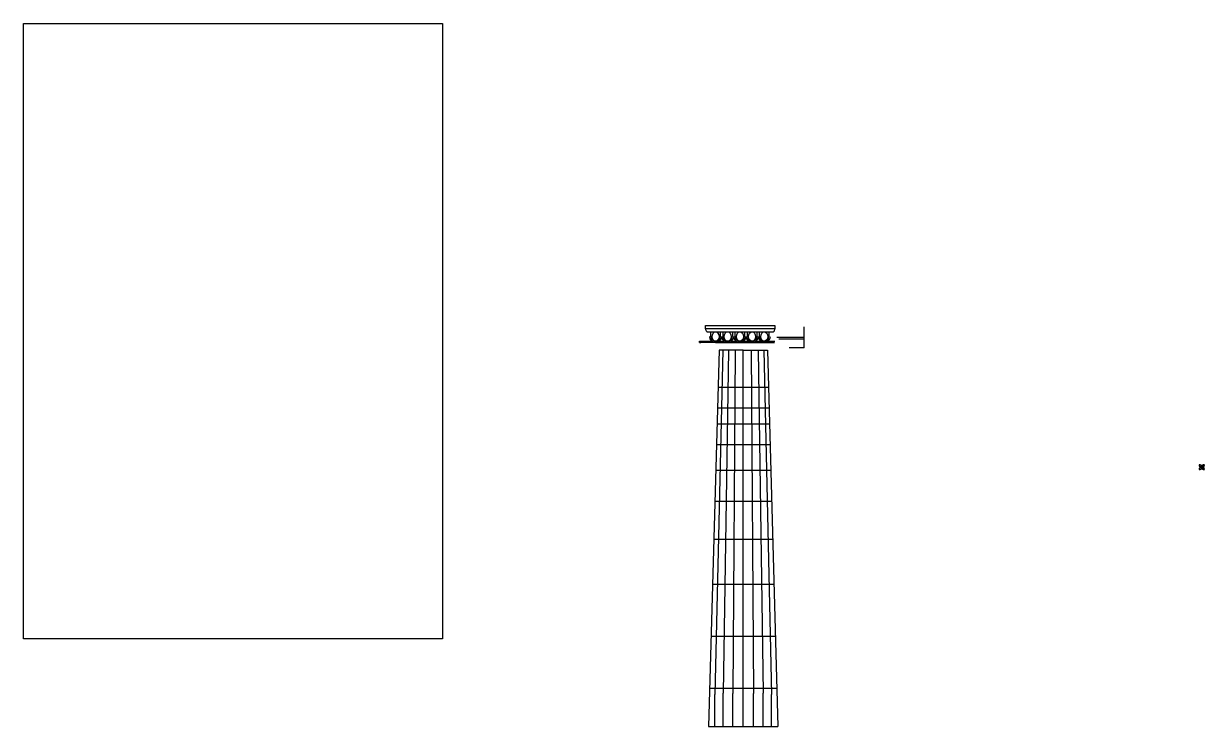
# Model space of a CAD drawing. Header units: metres. Extents: x 4.2 to 21.3, y 3.4 to 13.6.
import ezdxf

# ---------------------------------------------------------------- set-up
doc = ezdxf.new("R2010")
doc.units = ezdxf.units.M
picture_1 = doc.add_image_def('image1.png', size_in_pixel=(592, 870))

msp = doc.modelspace()

# ---------------------------------------------------------------- linework, layer by layer
for p, q in [((14.086, 9.19), (15.086, 9.19)), ((14.086, 9.14), (14.086, 9.19)), ((15.086, 9.14), (14.086, 9.14)), ((14.105, 9.1), (15.067, 9.1)), ((14.162, 9.029), (14.162, 9.097)), ((14.162, 9.097), (14.297, 9.097)), ((14.297, 9.097), (14.297, 9.029)), ((14.337, 9.029), (14.337, 9.097)), ((14.337, 9.097), (14.472, 9.097)), ((14.472, 9.097), (14.472, 9.029)), ((14.513, 9.029), (14.513, 9.097)), ((14.513, 9.097), (14.648, 9.097)), ((14.648, 9.097), (14.648, 9.029)), ((14.69, 9.029), (14.69, 9.097)), ((14.69, 9.097), (14.825, 9.097)), ((14.825, 9.097), (14.825, 9.029)), ((14.866, 9.029), (14.866, 9.097)), ((14.866, 9.097), (15.001, 9.097)), ((15.001, 9.097), (15.001, 9.029)), ((15.086, 9.19), (15.086, 9.14)), ((15.508, 9.149), (15.508, 9.169)), ((15.508, 9.014), (15.508, 9.149)), ((13.995, 8.942), (13.995, 8.962)), ((13.995, 8.962), (14.174, 8.962)), ((15.082, 8.942), (13.995, 8.942)), ((13.995, 8.942), (14.015, 8.942)), ((14.229, 8.942), (15.082, 8.942)), ((14.285, 8.962), (14.349, 8.962)), ((14.46, 8.962), (14.525, 8.962)), ((14.636, 8.962), (14.702, 8.962)), ((14.813, 8.962), (14.878, 8.962)), ((14.989, 8.962), (15.085, 8.962)), ((15.508, 9.014), (15.114, 9.014)), ((15.508, 8.994), (15.144, 8.994)), ((15.508, 8.869), (15.292, 8.869)), ((15.508, 8.994), (15.508, 9.014)), ((15.508, 8.869), (15.508, 8.994)), ((14.279, 8.833), (14.129, 3.395)), ((14.333, 8.833), (14.219, 3.857)), ((14.629, 8.833), (14.279, 8.833)), ((14.414, 8.833), (14.339, 3.878)), ((14.514, 8.833), (14.479, 3.872)), ((14.629, 3.395), (14.629, 8.833)), ((14.629, 8.833), (14.979, 8.833)), ((14.744, 8.833), (14.779, 3.872)), ((14.844, 8.833), (14.919, 3.878)), ((14.925, 8.833), (15.039, 3.857)), ((14.979, 8.833), (15.129, 3.395)), ((14.994, 8.295), (14.264, 8.295)), ((15.002, 7.995), (14.256, 7.995)), ((15.008, 7.765), (14.249, 7.765)), ((15.017, 7.465), (14.241, 7.465)), ((15.027, 7.095), (14.231, 7.095)), ((15.039, 6.645), (14.219, 6.645)), ((15.054, 6.095), (14.203, 6.095)), ((15.072, 5.445), (14.185, 5.445)), ((15.093, 4.695), (14.165, 4.695)), ((15.114, 3.945), (14.144, 3.945)), ((14.219, 3.395), (14.219, 3.857)), ((14.339, 3.395), (14.339, 3.878)), ((14.479, 3.395), (14.479, 3.872)), ((14.779, 3.395), (14.779, 3.872)), ((14.919, 3.395), (14.919, 3.878)), ((15.039, 3.395), (15.039, 3.857)), ((14.129, 3.395), (15.129, 3.395))]:
    msp.add_line(p, q)
msp.add_circle((21.251, 7.142), 0.02)
for centre, radius, start, end in [((14.108, 9.135), 0.0227, 167.2789, 221.3467), ((14.082, 9.107), 0.0152, 8.7488, 53.9786), ((14.086, 9.093), 0.0198, 18.7804, 55.8291), ((15.086, 9.093), 0.0198, 124.1709, 161.2196), ((15.09, 9.107), 0.0152, 126.0214, 171.2512), ((15.064, 9.135), 0.0227, 318.6533, 12.7211), ((14.229, 9.029), 0.0875, 180, 0), ((14.229, 9.029), 0.0675, 180, 0), ((14.404, 9.029), 0.0875, 180, 0), ((14.404, 9.029), 0.0675, 180, 0), ((14.581, 9.029), 0.0875, 180, 0), ((14.581, 9.029), 0.0675, 180, 0), ((14.757, 9.029), 0.0875, 180, 0), ((14.757, 9.029), 0.0675, 180, 0), ((14.933, 9.029), 0.0875, 180, 0), ((14.933, 9.029), 0.0675, 180, 0), ((21.241, 7.168), 0.0285, 167.9199, 290.5421), ((21.223, 7.148), 0.0285, 347.9199, 110.5421), ((21.279, 7.148), 0.0285, 69.4579, 192.0801), ((21.261, 7.168), 0.0285, 249.4579, 12.0801), ((21.243, 7.114), 0.0285, 73.3143, 195.9364), ((21.224, 7.134), 0.0285, 253.3143, 15.9364), ((21.279, 7.136), 0.0285, 167.9199, 290.5421), ((21.261, 7.115), 0.0285, 347.9199, 110.5421)]:
    msp.add_arc(centre, radius, start, end)
for centre in [(14.229, 9.029), (14.404, 9.029), (14.581, 9.029), (14.757, 9.029), (14.933, 9.029)]:
    msp.add_ellipse(centre, major_axis=(0, -0.0675), ratio=0.740741)

# ---------------------------------------------------------------- pictures from other files: only their frames are drawn
image = msp.add_image(picture_1, insert=(4.235, 4.66), size_in_units=(6.051, 8.893))
image.dxf.flags = 7

doc.saveas('drawing.dxf')
